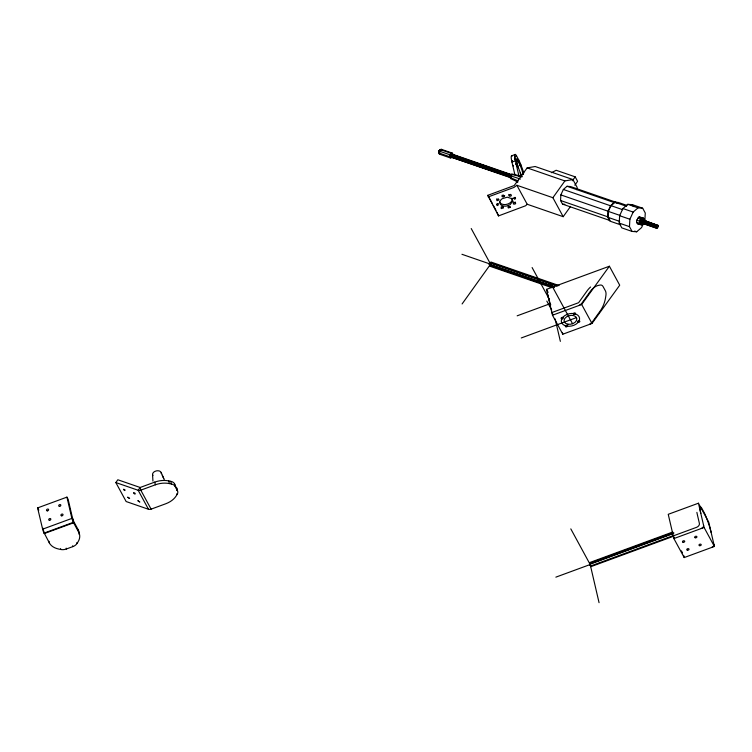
<?xml version="1.0" encoding="UTF-8"?>
<svg xmlns="http://www.w3.org/2000/svg" width="752" height="752" viewBox="0 0 752 752"><rect width="100%" height="100%" fill="white"/><g stroke="black" fill="none" stroke-linecap="round" stroke-linejoin="round"><path stroke-width="1.13" d="M513.043 165.261L513.24 166.051M515.562 160.458L514.923 158.569M515.618 160.42L515.158 158.099M514.941 158.578L516.088 160.665L515.176 158.108M644.727 221.859L644.163 218.776L641.898 218.306L640.666 219.368L639.726 223.053L640.384 224.265L642.659 224.735L643.9 223.673M658.263 225.788L657.784 227.706L656.524 228.213L642.133 223.241L642.274 220.684L643.524 220.186L658.263 225.788L643.524 220.186M567.036 186.28L614.553 202.702L610.859 205.888L608.377 211.331L608.067 216.924L610.041 220.552L562.524 204.13L560.55 200.502L560.86 194.909L563.342 189.466L567.036 186.28L570.542 186.552L618.059 202.974L615.728 202.796M620.691 224.848L609.797 221.088L607.701 217.234L608.039 211.303L610.671 205.54L614.581 202.166L618.304 202.448L627.018 205.456M643.449 223.476L641.588 227.574L636.7 231.785L632.075 231.428L621.819 227.884L619.216 223.1L619.629 215.702L622.91 208.53L627.788 204.318L632.413 204.676L642.669 208.219L645.272 213.013L644.859 220.402M632.075 231.428L629.471 226.643L629.885 219.246L633.156 212.073L638.034 207.862L642.669 208.219M637.348 223.682L641.531 224.773L637.348 223.682L636.596 222.31L636.718 220.176L639.068 216.905L643.251 217.986L644.003 219.368L642.095 218.71M640.206 224.679L639.454 223.297L639.576 221.163L640.516 219.095L641.926 217.892L643.251 217.986M641.484 224.651L640.826 223.438L641.766 219.744L642.998 218.682L644.163 218.776M656.524 228.213L656.675 225.666L657.925 225.158M439.713 152.402L439.196 152.487L439.046 151.18L440.127 149.535L441.358 149.319L452.3 153.098L452.948 154.301L450.758 153.549M451.172 154.16L511.369 174.972L510.702 175.902L510.928 177.81L450.73 156.999L450.504 155.091L451.924 154.028L512.121 174.84M438.924 151.979L438.98 150.861L440.023 150.447L440.296 150.955M438.726 151.5L439.271 151.396L438.98 150.861M517.855 181.984L510.627 178.562L510.025 177.444L510.298 175.686L511.294 174.295L512.422 174.097L521.437 176.156M451.576 157.723L450.354 157.929L439.412 154.151L438.754 152.947L439.055 151.03L449.997 154.818L451.068 153.314L452.3 153.098M450.354 157.929L449.696 156.726L449.997 154.818M576.812 189.692L577.16 187.417L572.892 179.549L535.161 166.512L527.171 167.893L514.171 185.556L487.822 195.313L498.52 215.909L525.61 205.757L527.19 204.253L516.868 185.265L513.945 187.445L488.198 196.921M439.929 153.164L438.66 151.998L440.061 150.043M551.818 287.631L490.266 266.358L489.204 264.45L490.924 262.016L559.065 285.572M513.108 201.442L512.939 201.743A1.203 0.808 -13.1 0 0 512.93 202.053M177.096 494.487L176.118 496.019A18.556 12.464 -13.1 0 1 165.694 503.784L151.105 509.151A3.713 2.707 -28.5 0 1 148.482 509.264L126.157 501.546L115.836 482.558L117.838 479.776L140.163 487.484L154.752 482.117A18.556 12.464 -13.1 0 1 168.739 480.904L170.779 481.327A7.417 4.982 -13.1 0 1 174.511 483.743L177.406 490.586A7.417 4.982 -13.1 0 1 177.096 494.487L176.908 493.65M43.644 530.903L44.265 533.572L73.593 522.79L68.141 499.356L66.928 497.128L37.6 507.91L42.986 530.668L49.397 543.019A18.556 12.464 -13.1 0 0 58.75 549.063L60.79 549.486A7.417 4.982 -13.1 0 0 66.383 548.998L72.822 546.629A7.417 4.982 -13.1 0 0 76.986 543.527L77.964 541.995A18.556 12.464 -13.1 0 0 78.725 532.237L78.105 529.558L74.185 522.349A3.713 0.498 69.8 0 1 72.352 517.432M554.121 287.668L490.379 265.635L489.665 264.366L490.812 262.739L557.852 285.91M462.095 303.958L490.595 264.187M570.542 206.443L563.192 216.689L552.88 197.71L564.893 180.931L572.892 179.549M572.375 180.753L575.177 176.842L556.17 170.272L551.432 172.697M574.81 185.218L577.611 181.317L575.177 176.842M552.485 315.22L581.672 304.485L609.393 266.227L619.714 285.215L591.993 323.473L562.806 334.208L552.485 315.22L546.469 289.37L609.393 266.227M502.994 206.443L501.161 206.997M498.181 203.435L496.771 203.961M642.133 223.241L643.383 222.733M514.829 174.473L511.952 162.084A18.556 2.5 69.8 0 1 511.529 155.89L511.783 155.702A7.417 1.006 69.8 0 1 512.3 155.984M523.796 172.988A18.556 2.5 69.8 0 0 521.738 167.057L520.929 164.914A7.417 1.006 69.8 0 0 518.852 160.185L516.586 156.021A7.417 1.006 69.8 0 0 515.233 154.433L514.979 154.621A18.556 2.5 69.8 0 0 515.402 160.815L518.974 176.156A3.713 2.707 -28.5 0 0 519.04 176.391M498.463 198.838L496.828 199.938A1.203 0.808 -13.1 0 0 497.241 200.709L499.168 199.853L496.865 199.101A1.203 0.808 -13.1 0 1 496.583 198.904M579.228 305.378L581.493 303.695L589.944 291.898A18.556 10.584 -70.9 0 1 598.799 285.299L600.199 285.055A7.417 4.23 -70.9 0 1 603.085 286.587L605.351 290.751A7.417 4.23 -70.9 0 1 605.896 295.536L605.557 297.736A18.556 10.584 -70.9 0 1 600.265 310.886L591.805 322.683L589.549 324.366M515.186 197.362L514.02 197.616M440.023 150.447L439.206 150.823M514.189 202.626L513.315 203.35A1.203 0.808 -13.1 0 0 513.729 204.112L514.97 204.065A1.203 0.771 -15.9 0 0 515.665 203.266L515.374 202.739A1.203 0.846 -14.9 0 0 514.189 202.626L514.603 202.457A1.203 0.771 -15.9 0 0 515.195 201.959M511.529 155.89L515.233 154.433M514.65 156.736L516.586 156.021M511.952 162.084L515.402 160.815M516.267 161.135L518.852 160.185M519.209 165.543L520.929 164.914M517.16 315.821L550.417 303.592M521.277 337.958L576.493 317.617M177.406 490.586L175.141 486.422A7.417 4.982 -13.1 0 0 171.4 484.006L169.36 483.583A18.556 12.464 -13.1 0 0 155.382 484.796L140.784 490.163A3.713 2.707 -28.5 0 1 138.161 490.276L115.836 482.558M42.554 529.201L71.882 518.41L66.928 497.128M44.02 533.13L73.348 522.339L78.725 532.237M698.439 503.21L668.237 514.312L673.886 538.573L684.207 557.561L714.4 546.45L708.751 522.189L698.439 503.21L704.079 527.462L714.4 546.45M672.946 536.477L590.837 566.679L589.662 564.009L589.568 562.618L672.767 532.012M672.927 532.707L589.784 563.295L589.841 564.226L590.63 566.002L673.773 535.415M589.662 564.009L673.961 532.999M589.841 564.226L672.984 533.638M555.86 577.151L590.188 564.526L599.062 602.681M673.886 538.573L704.079 527.462M503.727 196.169L504.752 195.849M439.412 154.151L440.634 153.934M510.627 178.562L511.755 178.365M450.73 156.999L510.58 177.312M508.963 206.471L508.136 206.396M640.384 224.265L642.659 224.735M562.524 204.13L564.855 204.309M502.073 195.219L502.458 195.313A1.213 0.818 -13.1 0 0 503.314 195.172M511.294 174.295L521.973 176.964M510.298 175.686L520.459 179.079M527.171 167.893L564.893 180.931M627.788 204.318L638.034 207.862M614.581 202.166L626.566 206.302M622.91 208.53L633.156 212.073M610.671 205.54L622.647 209.676M563.342 189.466L610.859 205.888M639.068 216.905L641.926 217.892M641.898 218.306L642.998 218.682M644.821 219.988L643.063 218.4M440.127 149.535L451.068 153.314M637.658 218.108L640.516 219.095M640.666 219.368L641.766 219.744M642.913 220.129L657.314 225.111M510.335 174.821L452.328 154.771L451.924 154.028M642.274 220.684L656.675 225.666M439.121 150.569L439.892 150.832L439.431 152.261L438.66 151.998M450.504 155.091L510.702 175.902M641.841 221.633L656.242 226.606M636.718 220.176L639.576 221.163M639.839 221.182L640.939 221.558M450.326 156.266L510.523 177.068M641.785 222.611L656.186 227.583M560.86 194.909L608.377 211.331M608.039 211.303L620.024 215.439M642.744 223.288L657.135 228.26M438.754 152.947L449.696 156.726M619.629 215.702L629.885 219.246M639.726 223.053L640.826 223.438M636.596 222.31L639.454 223.297M516.868 185.265L552.88 197.71M560.55 200.502L608.067 216.924M607.701 217.234L619.686 221.379M619.216 223.1L629.471 226.643M634.65 231.08L636.7 231.785M527.19 204.253L563.192 216.689M489.843 262.843L556.884 286.014M461.944 254.289L489.496 263.811M491.235 262.833A1.513 0.865 -70.9 0 0 489.665 264.366L554.506 286.775M489.204 264.45L554.045 286.86M510.025 177.444L518.034 180.903M512.403 161.548L511.98 160.637M632.413 204.676L633.457 206.593M581.672 304.485L591.993 323.473M551.084 284.218L572.573 323.745M546.469 289.37L548.105 292.368M532.106 267.552L549.27 299.127M546.807 301.073L551.686 310.059M552.955 314.543L551.865 312.541L578.608 302.708L587.068 290.902A18.556 10.584 -70.9 0 1 590.593 287.01M674.347 537.896L673.266 535.894L696.559 527.331A3.713 2.707 -28.5 0 0 699.388 523.383L697.377 514.735A18.556 2.5 69.8 0 1 696.888 512.356M681.406 550.887L682.496 552.88M487.822 195.313L492.175 203.313M493.256 205.305L495.972 210.306M497.063 212.299L498.52 215.909M441.358 149.319L442.007 150.522M471.222 228.542L490.041 263.172M570.806 528.872L590.188 564.526M151.105 509.151L140.784 490.163L140.163 487.484L138.161 490.276L148.482 509.264M37.6 507.91L38.813 510.147M73.348 522.339L71.882 518.41M164.218 479.597L162.338 475.33L163.72 478.535M438.848 151.716L439.196 152.487M589.568 562.618L590.743 565.288M161.191 472.538L162.46 475.602M512.244 160.533L512.488 161.342M683.69 555.352L684.207 557.561M562.393 332.422L562.806 334.208M555.145 318.914L560.362 341.361M174.511 483.743L175.141 486.422M170.779 481.327L171.4 484.006M168.739 480.904L169.36 483.583M154.752 482.117L155.382 484.796M76.789 542.69L76.986 543.527M72.624 545.792L72.822 546.629M66.185 548.161L66.383 548.998M60.602 548.65L60.79 549.486M48.983 541.243L49.397 543.019M590.564 565.081L590.63 566.002M152.553 474.55L152.938 481.073M512.234 198.876C512.385 202.175 508.775 204.112 505.908 204.488A6.373 4.277 -13.1 0 1 502.853 204.356A6.599 4.437 -13.1 0 1 500.522 203.19A6.505 4.371 -13.1 0 1 499.657 201.968M490.849 265.371A1.513 0.865 -70.9 0 1 489.665 264.366M512.065 198.171A6.505 4.371 -13.1 0 1 512.253 198.876M508.784 194.42A1.203 0.808 -13.1 0 0 509.066 194.618L510.307 194.561A1.203 0.771 -15.9 0 0 510.664 194.345M700.826 513.466A18.556 2.5 69.8 0 1 700.403 507.271L700.657 507.083A7.417 1.006 69.8 0 1 702.011 508.672L704.276 512.836A7.417 1.006 69.8 0 1 706.354 517.564L707.162 519.707A18.556 2.5 69.8 0 1 711.138 532.454M703.581 525.328A2.97 2.162 -28.5 0 1 701.325 528.487M713.902 544.307A2.97 2.162 -28.5 0 1 711.636 547.465M176.776 487.907A7.417 4.982 -13.1 0 1 177.04 490.577M152.938 475.574A4.456 2.989 -13.1 0 1 156.303 470.893A4.456 2.989 -13.1 0 1 161.285 473.694M78.105 529.558A18.556 12.464 -13.1 0 1 79.11 534.315M44.744 532.924A3.713 0.498 69.8 0 1 44.622 532.679M43.24 529.041A3.713 0.498 69.8 0 1 43.024 528.224M517.677 181.928A2.97 2.162 -28.5 0 1 516.323 180.828M516.859 161.097A6.213 0.837 69.8 0 1 516.145 159.255A11.506 1.551 69.8 0 0 518.156 167.865A6.119 0.827 69.8 0 1 518.457 167.856M521.597 176.41A11.506 1.551 69.8 0 1 520.252 173.439A6.74 0.912 69.8 0 0 520.262 172.64M516.868 158.879A11.506 1.551 69.8 0 1 520.544 165.675A6.806 0.921 69.8 0 0 520.534 166.342M522.64 171.259A11.506 1.551 69.8 0 1 523.524 174.079M522.076 176.447A9.466 1.278 69.8 0 1 517.348 164.115A9.466 1.278 69.8 0 1 518.495 162.075A9.466 1.278 69.8 0 1 523.26 174.342M522.631 171.249A6.025 0.818 69.8 0 1 522.349 171.23M516.944 159.086A6.843 0.921 69.8 0 1 517.442 160.608M550.755 304.889A9.466 1.278 69.8 0 1 548.001 295.028M516.145 164.096L516.84 165.948L516.145 164.096M516.351 163.635L517.32 166.173L516.351 163.635M123.497 489.364C125.123 492.259 125.979 489.026 123.497 489.364M127.784 497.26L129.654 498.51L127.802 497.222M133.677 492.889C135.294 495.775 136.187 492.551 133.677 492.889M137.973 500.785L139.834 502.035L137.983 500.738M512.62 201.216L510.204 204.657L506.284 206.095A6.373 4.277 -13.1 0 1 503.229 205.963A6.599 4.437 -13.1 0 1 500.898 204.798A6.505 4.371 -13.1 0 1 499.854 202.871A6.599 4.437 -13.1 0 1 500.353 200.662A6.373 4.277 -13.1 0 1 502.261 198.697L507.233 197.184L511.557 198.556A6.505 4.371 -13.1 0 1 512.62 200.474L512.62 201.216M504.376 195.971L504.047 196.563A1.213 0.818 -13.1 0 1 502.834 196.921L502.439 196.827A1.213 0.818 -13.1 0 1 502.026 196.056L503.342 195.257L504.376 195.971M510.448 207.138L508.512 207.994A1.203 0.808 -13.1 0 1 508.098 207.232L508.277 206.932A1.203 0.808 -13.1 0 1 509.405 206.433L510.448 207.138M503.464 207.749L501.537 208.605A1.203 0.808 -13.1 0 1 501.123 207.834L502.421 207.035L503.464 207.749M496.649 204.647C497.486 207.58 500.005 202.532 496.649 204.647M513.898 198.312C514.772 201.226 517.235 196.178 513.898 198.312M509.189 195.153L509.019 195.454A1.203 0.808 -13.1 0 0 509.442 196.216L510.683 196.169A1.203 0.771 -15.9 0 0 511.369 195.37L511.087 194.843A1.203 0.846 -14.9 0 0 509.894 194.721L509.189 195.153M578.109 322.298A1.128 0.761 -13.1 0 0 579.82 321.461A1.128 0.761 -13.1 0 0 578.185 320.954A1.128 0.761 -13.1 0 0 578.109 322.298M565.908 326.782A1.128 0.761 -13.1 0 0 567.619 325.945A1.128 0.761 -13.1 0 0 565.983 325.437A1.128 0.761 -13.1 0 0 565.908 326.782M561.622 318.886A1.128 0.761 -13.1 0 0 563.323 318.049A1.128 0.761 -13.1 0 0 561.697 317.541A1.128 0.761 -13.1 0 0 561.622 318.886M573.814 314.402A1.128 0.761 -13.1 0 0 575.524 313.565A1.128 0.761 -13.1 0 0 573.889 313.058A1.128 0.761 -13.1 0 0 573.814 314.402M699.492 545.651A1.128 0.761 -13.1 0 0 701.212 544.824A1.128 0.761 -13.1 0 0 699.595 544.298A1.128 0.761 -13.1 0 0 699.492 545.651M687.3 550.135A1.128 0.761 -13.1 0 0 689.02 549.317A1.128 0.761 -13.1 0 0 687.394 548.791A1.128 0.761 -13.1 0 0 687.3 550.135M683.004 542.239A1.128 0.761 -13.1 0 0 684.724 541.421A1.128 0.761 -13.1 0 0 683.107 540.895A1.128 0.761 -13.1 0 0 683.004 542.239M695.205 537.755A1.128 0.761 -13.1 0 0 696.925 536.928A1.128 0.761 -13.1 0 0 695.299 536.402A1.128 0.761 -13.1 0 0 695.205 537.755M566.905 326.133A9.278 6.232 -13.1 0 0 579.529 317.955A9.278 6.232 -13.1 0 0 564.94 315.511A9.278 6.232 -13.1 0 0 566.905 326.133M49.585 520.318A1.128 0.827 -28.5 0 0 50.76 518.889A1.128 0.827 -28.5 0 0 48.936 519.049A1.128 0.827 -28.5 0 0 49.585 520.318M47.385 510.852A1.128 0.827 -28.5 0 0 48.56 509.424A1.128 0.827 -28.5 0 0 46.727 509.583A1.128 0.827 -28.5 0 0 47.385 510.852M59.587 506.369A1.128 0.827 -28.5 0 0 60.762 504.94A1.128 0.827 -28.5 0 0 58.929 505.1A1.128 0.827 -28.5 0 0 59.587 506.369M61.786 515.834A1.128 0.827 -28.5 0 0 62.961 514.406A1.128 0.827 -28.5 0 0 61.138 514.565A1.128 0.827 -28.5 0 0 61.786 515.834M567.967 324.225A6.495 4.362 -13.1 0 0 576.803 318.5A6.495 4.362 -13.1 0 0 566.594 316.789A6.495 4.362 -13.1 0 0 567.967 324.225"/></g></svg>
